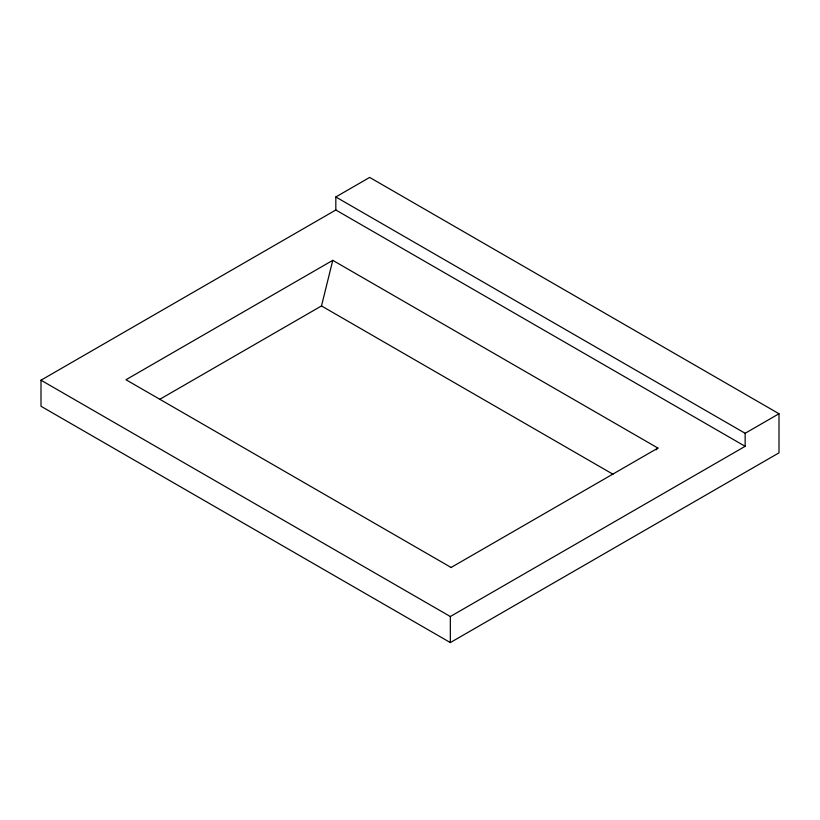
<?xml version="1.0" encoding="UTF-8"?>
<svg xmlns="http://www.w3.org/2000/svg" width="820" height="820" viewBox="0 0 820 820"><rect width="100%" height="100%" fill="white"/><g stroke="black" fill="none" stroke-linecap="round" stroke-linejoin="round"><path stroke-width="1.23" d="M159.808 399.289L321.491 305.942L332.766 260.34L657.937 448.079L656.102 449.831M335.821 196.964L369.666 177.417L779 413.741L779 452.835L450.334 642.583L41 406.259L41 380.203L335.821 209.992L745.154 446.316L745.154 433.288L335.821 196.964L335.821 209.992M332.766 260.34L125.962 379.742L451.328 567.594M451.123 567.471L657.937 448.079M745.154 433.288L779 413.741M41 380.203L450.334 616.527L745.154 446.316M321.491 305.942L613.001 474.247M450.334 616.527L450.334 642.583"/></g></svg>
